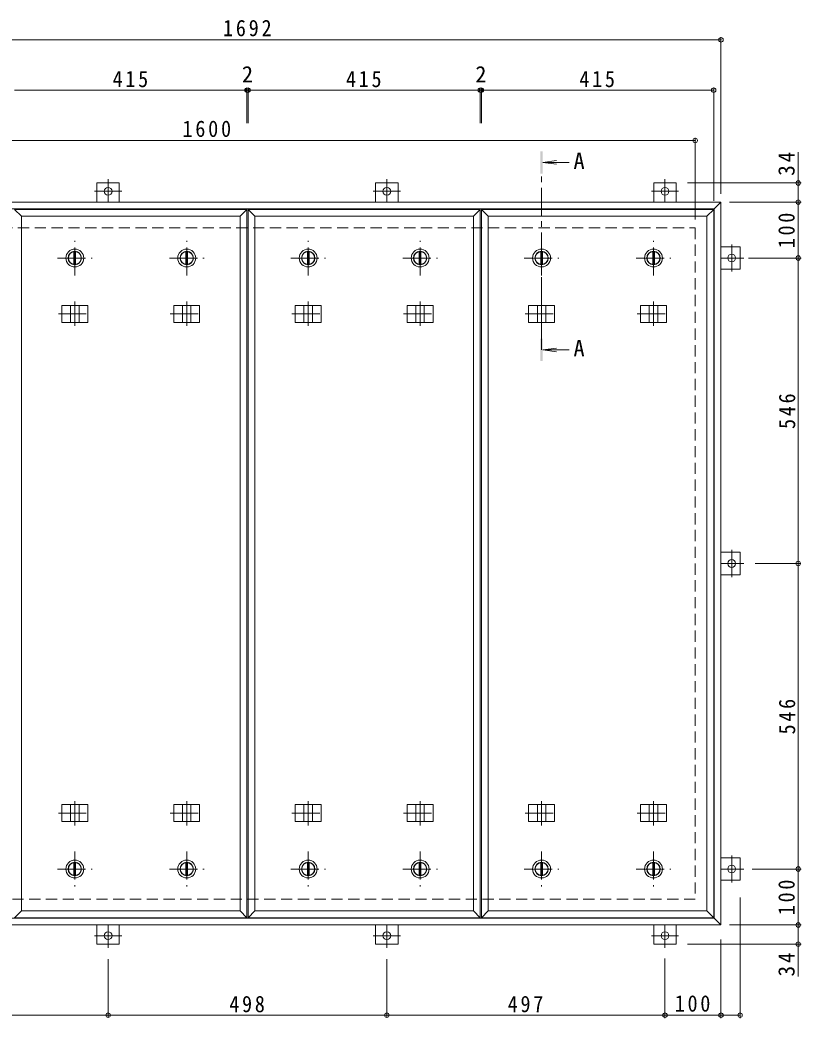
# Model space of a CAD drawing. Units: millimetres at full size, sheet at 1:10. Extents: x -2570 to 2371, y -1962 to 1432.
# Drawn here: x -1488 to -92, y -352 to 1432 of the extents above; entities that cross this region are included whole.
import ezdxf
from ezdxf.enums import TextEntityAlignment as Align

# ---------------------------------------------------------------- set-up
doc = ezdxf.new("R2010")
doc.units = ezdxf.units.MM
doc.header["$LTSCALE"] = 10
doc.header["$PDMODE"] = 32
doc.header["$PDSIZE"] = 8
doc.linetypes.add('CHAIN1', pattern=[8, 5, -1, 1, -1])
doc.linetypes.add('DASHED2', pattern=[3, 2, -1])
for name, color, linetype, lineweight in [('0-1_躯体', 2, 'DASHED2', 9), ('0-2_仕上', 4, 'Continuous', 9), ('0-3_建具', 4, 'Continuous', 9), ('0-5_寸法', 4, 'Continuous', 9), ('0-C', 2, 'Continuous', 9), ('0-E', 3, 'Continuous', 9), ('0-F', 7, 'Continuous', 9)]:
    doc.layers.add(name, color=color, linetype=linetype, lineweight=lineweight)
doc.styles.add('ＭＳ ゴシック', font='')
doc.styles.get('ＭＳ ゴシック').set_extended_font_data('MS Gothic')

msp = doc.modelspace()

# ---------------------------------------------------------------- linework, layer by layer
at = {"layer": '0-1_躯体'}
for p, q in [((-1881.46, 1060.53), (-281.46, 1060.53)), ((-281.46, 1060.53), (-281.46, -139.47)), ((-281.46, -139.47), (-1881.46, -139.47))]:
    msp.add_line(p, q, dxfattribs=at)
at = {"layer": '0-2_仕上'}
for p, q in [((-1082.46, 1093.53), (-1082.46, -172.47)), ((-1080.46, 1093.53), (-1080.46, -172.47)), ((-665.46, 1093.53), (-665.46, -172.47)), ((-663.46, 1093.53), (-663.46, -172.47)), ((-248.46, 1093.53), (-248.46, -172.47)), ((-1485.46, 1081.53), (-1485.46, -160.47)), ((-1094.46, 1081.53), (-1094.46, -160.47)), ((-1068.46, 1081.53), (-1068.46, -160.47)), ((-677.46, 1081.53), (-677.46, -160.47)), ((-651.46, 1081.53), (-651.46, -160.47)), ((-260.46, 1081.53), (-260.46, -160.47))]:
    msp.add_line(p, q, dxfattribs=at)
for points in [[(-1485.46, 1081.53), (-1497.46, 1093.53), (-1082.46, 1093.53)], [(-1485.46, 1081.53), (-1094.46, 1081.53), (-1082.46, 1093.53)], [(-1068.46, 1081.53), (-1080.46, 1093.53), (-665.46, 1093.53)], [(-1068.46, 1081.53), (-677.46, 1081.53), (-665.46, 1093.53)], [(-651.46, 1081.53), (-663.46, 1093.53), (-248.46, 1093.53)], [(-651.46, 1081.53), (-260.46, 1081.53), (-248.46, 1093.53)], [(-1485.46, -160.47), (-1497.46, -172.47), (-1082.46, -172.47)], [(-1485.46, -160.47), (-1094.46, -160.47), (-1082.46, -172.47)], [(-1068.46, -160.47), (-1080.46, -172.47), (-665.46, -172.47)], [(-1068.46, -160.47), (-677.46, -160.47), (-665.46, -172.47)], [(-651.46, -160.47), (-663.46, -172.47), (-248.46, -172.47)], [(-651.46, -160.47), (-260.46, -160.47), (-248.46, -172.47)]]:
    msp.add_lwpolyline(points, dxfattribs=at)
at = {"layer": '0-3_建具', "color": 2}
for p, q in [((-1927.46, 1106.53), (-235.46, 1106.53)), ((-247.46, 1094.53), (-235.46, 1106.53)), ((-235.46, 1106.53), (-235.46, -185.47)), ((-1915.46, 1094.53), (-247.46, 1094.53)), ((-247.46, -173.47), (-247.46, 1094.53)), ((-247.46, -173.47), (-1915.46, -173.47)), ((-247.46, -173.47), (-235.46, -185.47)), ((-235.46, -185.47), (-1927.46, -185.47))]:
    msp.add_line(p, q, dxfattribs=at)
at = {"layer": '0-3_建具', "linetype": 'CHAIN1'}
for p, q in [((-1389.96, 928.65), (-1389.96, 885.41)), ((-1189.96, 928.65), (-1189.96, 885.41)), ((-972.96, 928.65), (-972.96, 885.41)), ((-772.96, 928.65), (-772.96, 885.41)), ((-555.96, 928.65), (-555.96, 885.41)), ((-355.96, 928.65), (-355.96, 885.41)), ((-1419.37, 906.53), (-1360.55, 906.53)), ((-1219.37, 906.53), (-1160.55, 906.53)), ((-1002.37, 906.53), (-943.55, 906.53)), ((-802.37, 906.53), (-743.55, 906.53)), ((-585.37, 906.53), (-526.55, 906.53)), ((-385.37, 906.53), (-326.55, 906.53)), ((-1389.96, -7.59), (-1389.96, 35.65)), ((-1189.96, -7.59), (-1189.96, 35.65)), ((-972.96, -7.59), (-972.96, 35.65)), ((-772.96, -7.59), (-772.96, 35.65)), ((-555.96, -7.59), (-555.96, 35.65)), ((-355.96, -7.59), (-355.96, 35.65)), ((-1419.37, 14.53), (-1360.55, 14.53)), ((-1219.37, 14.53), (-1160.55, 14.53)), ((-1002.37, 14.53), (-943.55, 14.53)), ((-802.37, 14.53), (-743.55, 14.53)), ((-585.37, 14.53), (-526.55, 14.53)), ((-385.37, 14.53), (-326.55, 14.53))]:
    msp.add_line(p, q, dxfattribs=at)
at = {"layer": '0-3_建具'}
for p, q in [((-1413.04, 921.53), (-1413.04, 891.53)), ((-1413.04, 921.53), (-1366.87, 921.53)), ((-1397.46, 921.53), (-1397.46, 891.53)), ((-1382.46, 921.53), (-1382.46, 891.53)), ((-1366.87, 921.53), (-1366.87, 891.53)), ((-1213.04, 921.53), (-1213.04, 891.53)), ((-1213.04, 921.53), (-1166.87, 921.53)), ((-1197.46, 921.53), (-1197.46, 891.53)), ((-1182.46, 921.53), (-1182.46, 891.53)), ((-1166.87, 921.53), (-1166.87, 891.53)), ((-996.04, 921.53), (-996.04, 891.53)), ((-996.04, 921.53), (-949.87, 921.53)), ((-980.46, 921.53), (-980.46, 891.53)), ((-965.46, 921.53), (-965.46, 891.53)), ((-949.87, 921.53), (-949.87, 891.53)), ((-796.04, 921.53), (-796.04, 891.53)), ((-796.04, 921.53), (-749.87, 921.53)), ((-780.46, 921.53), (-780.46, 891.53)), ((-765.46, 921.53), (-765.46, 891.53)), ((-749.87, 921.53), (-749.87, 891.53)), ((-579.04, 921.53), (-579.04, 891.53)), ((-579.04, 921.53), (-532.87, 921.53)), ((-563.46, 921.53), (-563.46, 891.53)), ((-548.46, 921.53), (-548.46, 891.53)), ((-532.87, 921.53), (-532.87, 891.53)), ((-379.04, 921.53), (-379.04, 891.53)), ((-379.04, 921.53), (-332.87, 921.53)), ((-363.46, 921.53), (-363.46, 891.53)), ((-348.46, 921.53), (-348.46, 891.53)), ((-332.87, 921.53), (-332.87, 891.53)), ((-1413.04, 891.53), (-1366.87, 891.53)), ((-1213.04, 891.53), (-1166.87, 891.53)), ((-996.04, 891.53), (-949.87, 891.53)), ((-796.04, 891.53), (-749.87, 891.53)), ((-579.04, 891.53), (-532.87, 891.53)), ((-379.04, 891.53), (-332.87, 891.53)), ((-1413.04, -0.47), (-1413.04, 29.53)), ((-1413.04, 29.53), (-1366.87, 29.53)), ((-1397.46, -0.47), (-1397.46, 29.53)), ((-1382.46, -0.47), (-1382.46, 29.53)), ((-1366.87, -0.47), (-1366.87, 29.53)), ((-1213.04, -0.47), (-1213.04, 29.53)), ((-1213.04, 29.53), (-1166.87, 29.53)), ((-1197.46, -0.47), (-1197.46, 29.53)), ((-1182.46, -0.47), (-1182.46, 29.53)), ((-1166.87, -0.47), (-1166.87, 29.53)), ((-996.04, -0.47), (-996.04, 29.53)), ((-996.04, 29.53), (-949.87, 29.53)), ((-980.46, -0.47), (-980.46, 29.53)), ((-965.46, -0.47), (-965.46, 29.53)), ((-949.87, -0.47), (-949.87, 29.53)), ((-796.04, -0.47), (-796.04, 29.53)), ((-796.04, 29.53), (-749.87, 29.53)), ((-780.46, -0.47), (-780.46, 29.53)), ((-765.46, -0.47), (-765.46, 29.53)), ((-749.87, -0.47), (-749.87, 29.53)), ((-579.04, -0.47), (-579.04, 29.53)), ((-579.04, 29.53), (-532.87, 29.53)), ((-563.46, -0.47), (-563.46, 29.53)), ((-548.46, -0.47), (-548.46, 29.53)), ((-532.87, -0.47), (-532.87, 29.53)), ((-379.04, -0.47), (-379.04, 29.53)), ((-379.04, 29.53), (-332.87, 29.53)), ((-363.46, -0.47), (-363.46, 29.53)), ((-348.46, -0.47), (-348.46, 29.53)), ((-332.87, -0.47), (-332.87, 29.53)), ((-1413.04, -0.47), (-1366.87, -0.47)), ((-1213.04, -0.47), (-1166.87, -0.47)), ((-996.04, -0.47), (-949.87, -0.47)), ((-796.04, -0.47), (-749.87, -0.47)), ((-579.04, -0.47), (-532.87, -0.47)), ((-379.04, -0.47), (-332.87, -0.47))]:
    msp.add_line(p, q, dxfattribs=at)
at = {"layer": '0-5_寸法'}
for p, q in [((-553.96, 1177.35), (-529.17, 1180.61)), ((-553.96, 1177.35), (-529.17, 1174.09)), ((-553.96, 1177.35), (-506.49, 1177.35)), ((-553.96, 842.22), (-529.17, 845.49)), ((-553.96, 842.22), (-529.17, 838.96)), ((-553.96, 842.22), (-506.49, 842.22))]:
    msp.add_line(p, q, dxfattribs=at)
at = {"layer": '0-5_寸法', "linetype": 'CHAIN1'}
msp.add_line((-555.96, 842.22), (-555.96, 1157.35), dxfattribs=at)
at = {"layer": '0-5_寸法'}
for points in [[(-553.96, 1197.35), (-557.96, 1197.35), (-553.96, 1157.35), (-557.96, 1157.35)], [(-553.96, 822.22), (-557.96, 822.22), (-553.96, 862.22), (-557.96, 862.22)]]:
    msp.add_solid(points, dxfattribs=at)
at = {"layer": '0-C', "linetype": 'CHAIN1'}
for p, q in [((-1389.96, 975.53), (-1389.96, 1037.53)), ((-1189.96, 975.53), (-1189.96, 1037.53)), ((-972.96, 975.53), (-972.96, 1037.53)), ((-772.96, 975.53), (-772.96, 1037.53)), ((-555.96, 975.53), (-555.96, 1037.53)), ((-355.96, 975.53), (-355.96, 1037.53)), ((-1420.96, 1006.53), (-1358.96, 1006.53)), ((-1220.96, 1006.53), (-1158.96, 1006.53)), ((-1003.96, 1006.53), (-941.96, 1006.53)), ((-803.96, 1006.53), (-741.96, 1006.53)), ((-586.96, 1006.53), (-524.96, 1006.53)), ((-386.96, 1006.53), (-324.96, 1006.53)), ((-1389.96, -54.47), (-1389.96, -116.47)), ((-1189.96, -54.47), (-1189.96, -116.47)), ((-972.96, -54.47), (-972.96, -116.47)), ((-772.96, -54.47), (-772.96, -116.47)), ((-555.96, -54.47), (-555.96, -116.47)), ((-355.96, -54.47), (-355.96, -116.47)), ((-1420.96, -85.47), (-1358.96, -85.47)), ((-1220.96, -85.47), (-1158.96, -85.47)), ((-1003.96, -85.47), (-941.96, -85.47)), ((-803.96, -85.47), (-741.96, -85.47)), ((-586.96, -85.47), (-524.96, -85.47)), ((-386.96, -85.47), (-324.96, -85.47))]:
    msp.add_line(p, q, dxfattribs=at)
at = {"layer": '0-C'}
for p, q in [((-1391.46, 1017.93), (-1391.46, 995.13)), ((-1388.46, 1017.93), (-1388.46, 995.13)), ((-1191.46, 1017.93), (-1191.46, 995.13)), ((-1188.46, 1017.93), (-1188.46, 995.13)), ((-974.46, 1017.93), (-974.46, 995.13)), ((-971.46, 1017.93), (-971.46, 995.13)), ((-774.46, 1017.93), (-774.46, 995.13)), ((-771.46, 1017.93), (-771.46, 995.13)), ((-557.46, 1017.93), (-557.46, 995.13)), ((-554.46, 1017.93), (-554.46, 995.13)), ((-357.46, 1017.93), (-357.46, 995.13)), ((-354.46, 1017.93), (-354.46, 995.13)), ((-1391.46, -96.87), (-1391.46, -74.07)), ((-1388.46, -96.87), (-1388.46, -74.07)), ((-1191.46, -96.87), (-1191.46, -74.07)), ((-1188.46, -96.87), (-1188.46, -74.07)), ((-974.46, -96.87), (-974.46, -74.07)), ((-971.46, -96.87), (-971.46, -74.07)), ((-774.46, -96.87), (-774.46, -74.07)), ((-771.46, -96.87), (-771.46, -74.07)), ((-557.46, -96.87), (-557.46, -74.07)), ((-554.46, -96.87), (-554.46, -74.07)), ((-357.46, -96.87), (-357.46, -74.07)), ((-354.46, -96.87), (-354.46, -74.07))]:
    msp.add_line(p, q, dxfattribs=at)
for centre, radius in [((-1389.96, 1006.53), 16), ((-1389.96, 1006.53), 12), ((-1389.96, 1006.53), 11.5), ((-1189.96, 1006.53), 16), ((-1189.96, 1006.53), 12), ((-1189.96, 1006.53), 11.5), ((-972.96, 1006.53), 16), ((-972.96, 1006.53), 12), ((-972.96, 1006.53), 11.5), ((-772.96, 1006.53), 16), ((-772.96, 1006.53), 12), ((-772.96, 1006.53), 11.5), ((-555.96, 1006.53), 16), ((-555.96, 1006.53), 12), ((-555.96, 1006.53), 11.5), ((-355.96, 1006.53), 16), ((-355.96, 1006.53), 12), ((-355.96, 1006.53), 11.5), ((-1389.96, -85.47), 16), ((-1189.96, -85.47), 16), ((-972.96, -85.47), 16), ((-772.96, -85.47), 16), ((-555.96, -85.47), 16), ((-355.96, -85.47), 16), ((-1389.96, -85.47), 12), ((-1389.96, -85.47), 11.5), ((-1189.96, -85.47), 12), ((-1189.96, -85.47), 11.5), ((-972.96, -85.47), 12), ((-972.96, -85.47), 11.5), ((-772.96, -85.47), 12), ((-772.96, -85.47), 11.5), ((-555.96, -85.47), 12), ((-555.96, -85.47), 11.5), ((-355.96, -85.47), 12), ((-355.96, -85.47), 11.5)]:
    msp.add_circle(centre, radius, dxfattribs=at)
at = {"layer": '0-E', "linetype": 'CHAIN1'}
for p, q in [((-1330.46, 1147.71), (-1330.46, 1106.53)), ((-832.46, 1147.71), (-832.46, 1106.53)), ((-335.46, 1147.71), (-335.46, 1106.53)), ((-1306.08, 1125.73), (-1354.83, 1125.73)), ((-808.08, 1125.73), (-856.83, 1125.73)), ((-311.08, 1125.73), (-359.83, 1125.73)), ((-216.26, 982.16), (-216.26, 1030.91)), ((-194.28, 1006.53), (-235.46, 1006.53)), ((-216.26, 436.16), (-216.26, 484.91)), ((-194.28, 460.53), (-235.46, 460.53)), ((-216.26, -109.85), (-216.26, -61.09)), ((-194.28, -85.47), (-235.46, -85.47)), ((-1330.46, -226.64), (-1330.46, -185.47)), ((-832.46, -226.64), (-832.46, -185.47)), ((-335.46, -226.64), (-335.46, -185.47)), ((-1354.83, -204.67), (-1306.08, -204.67)), ((-856.83, -204.67), (-808.08, -204.67)), ((-359.83, -204.67), (-311.08, -204.67))]:
    msp.add_line(p, q, dxfattribs=at)
at = {"layer": '0-E'}
for p, q in [((-1350.46, 1140.73), (-1310.46, 1140.73)), ((-1350.46, 1140.73), (-1350.46, 1106.53)), ((-1310.46, 1140.73), (-1310.46, 1106.53)), ((-852.46, 1140.73), (-812.46, 1140.73)), ((-852.46, 1140.73), (-852.46, 1106.53)), ((-812.46, 1140.73), (-812.46, 1106.53)), ((-355.46, 1140.73), (-315.46, 1140.73)), ((-355.46, 1140.73), (-355.46, 1106.53)), ((-315.46, 1140.73), (-315.46, 1106.53)), ((-201.26, 1026.53), (-235.46, 1026.53)), ((-201.26, 1026.53), (-201.26, 986.53)), ((-201.26, 986.53), (-235.46, 986.53)), ((-201.26, 480.53), (-235.46, 480.53)), ((-201.26, 480.53), (-201.26, 440.53)), ((-201.26, 440.53), (-235.46, 440.53)), ((-201.26, -65.47), (-235.46, -65.47)), ((-201.26, -65.47), (-201.26, -105.47)), ((-201.26, -105.47), (-235.46, -105.47)), ((-1350.46, -219.67), (-1350.46, -185.47)), ((-1310.46, -219.67), (-1310.46, -185.47)), ((-852.46, -219.67), (-852.46, -185.47)), ((-812.46, -219.67), (-812.46, -185.47)), ((-355.46, -219.67), (-355.46, -185.47)), ((-315.46, -219.67), (-315.46, -185.47)), ((-1310.46, -219.67), (-1350.46, -219.67)), ((-812.46, -219.67), (-852.46, -219.67)), ((-315.46, -219.67), (-355.46, -219.67))]:
    msp.add_line(p, q, dxfattribs=at)
for centre in [(-1330.46, 1125.73), (-832.46, 1125.73), (-335.46, 1125.73), (-216.26, 1006.53), (-216.26, 460.53), (-216.26, -85.47), (-1330.46, -204.67), (-832.46, -204.67), (-335.46, -204.67)]:
    msp.add_circle(centre, 7, dxfattribs=at)
at = {"layer": '0-F'}
for p, q in [((-1927.46, 1396.53), (-235.46, 1396.53)), ((-235.46, 1121.53), (-235.46, 1401.53)), ((-1497.46, 1306.53), (-1082.46, 1306.53)), ((-1082.46, 1309.53), (-1082.46, 1247.68)), ((-1082.46, 1306.53), (-1080.46, 1306.53)), ((-1080.46, 1309.53), (-1080.46, 1247.68)), ((-1080.46, 1306.53), (-665.46, 1306.53)), ((-665.46, 1309.53), (-665.46, 1247.68)), ((-665.46, 1306.53), (-663.46, 1306.53)), ((-663.46, 1309.53), (-663.46, 1247.68)), ((-663.46, 1306.53), (-248.46, 1306.53)), ((-248.46, 1108.53), (-248.46, 1311.53)), ((-1881.46, 1216.53), (-281.46, 1216.53)), ((-281.46, 1075.53), (-281.46, 1221.53)), ((-97.37, 1140.73), (-97.37, 1195.91)), ((-92.37, 1140.73), (-295.46, 1140.73)), ((-97.37, 1106.53), (-97.37, 1140.73)), ((-220.46, 1106.53), (-92.37, 1106.53)), ((-97.37, 1006.53), (-97.37, 1106.53)), ((-186.53, 1006.53), (-92.37, 1006.53)), ((-97.37, 460.53), (-97.37, 1006.53)), ((-94.37, 460.53), (-174.28, 460.53)), ((-97.37, -85.47), (-97.37, 460.53)), ((-179.94, -85.47), (-92.37, -85.47)), ((-97.37, -185.47), (-97.37, -85.47)), ((-201.26, -351.83), (-201.26, -136.68)), ((-220.46, -185.47), (-92.37, -185.47)), ((-97.37, -185.47), (-97.37, -219.67)), ((-235.46, -211.68), (-235.45, -351.83)), ((-92.37, -219.67), (-295.46, -219.67)), ((-97.37, -219.67), (-97.37, -277.62)), ((-1330.46, -349.83), (-1330.46, -246.64)), ((-832.46, -349.83), (-832.46, -246.64)), ((-335.46, -245.61), (-335.45, -351.83)), ((-1827.46, -346.83), (-1330.46, -346.83)), ((-1330.46, -346.83), (-832.46, -346.83)), ((-832.46, -346.83), (-335.45, -346.83)), ((-335.45, -346.83), (-235.45, -346.83)), ((-235.45, -346.83), (-201.26, -346.83))]:
    msp.add_line(p, q, dxfattribs=at)
for p in [(-235.46, 1396.53), (-1082.46, 1306.53), (-1080.46, 1306.53), (-665.46, 1306.53), (-663.46, 1306.53), (-248.46, 1306.53), (-281.46, 1216.53), (-97.37, 1140.73), (-97.37, 1106.53), (-97.37, 1006.53), (-97.37, 460.53), (-97.37, -85.47), (-97.37, -185.47), (-97.37, -219.67), (-1330.46, -346.83), (-832.46, -346.83), (-335.45, -346.83), (-235.45, -346.83), (-201.26, -346.83)]:
    msp.add_point(p, dxfattribs=at)

# ---------------------------------------------------------------- texts
at = {"layer": '0-5_寸法', "color": 2, "style": 'ＭＳ ゴシック'}
for p in [(-498.93, 1156.95), (-498.93, 821.83)]:
    msp.add_text('A', height=29.33, dxfattribs=at).set_placement(p, align=Align.BOTTOM_LEFT)
at = {"layer": '0-F', "color": 2, "style": 'ＭＳ ゴシック'}
for p in [(-1091.46, 1311.53), (-674.46, 1311.53)]:
    msp.add_text('2', height=29.33, dxfattribs=at).set_placement(p, align=Align.BOTTOM_LEFT)
at = {"layer": '0-F', "color": 2, "char_height": 29.33, "attachment_point": 7, "style": 'ＭＳ ゴシック'}
for s, insert in [('\\T1.28;\\W0.9;1692', (-1125.21, 1402.53)), ('\\T1.27;\\W0.9;415', (-1322.46, 1311.53)), ('\\T1.27;\\W0.9;415', (-905.46, 1311.53)), ('\\T1.27;\\W0.9;415', (-488.46, 1311.53)), ('\\T1.28;\\W0.9;1600', (-1197.61, 1222.53)), ('\\T1.27;\\W0.9;498', (-1113.96, -341.83)), ('\\T1.27;\\W0.9;497', (-616.46, -341.83)), ('\\T1.27;\\W0.9;100', (-317.95, -340.83))]:
    msp.add_mtext(s, dxfattribs=dict(at, insert=insert))
at = {"layer": '0-F', "color": 2, "char_height": 29.33, "attachment_point": 7, "rotation": 90, "style": 'ＭＳ ゴシック'}
for s, insert in [('\\T1.27;\\W0.95;34', (-103.37, 1153.41)), ('\\T1.27;\\W0.9;100', (-103.37, 1024.03)), ('\\T1.27;\\W0.9;546', (-102.37, 701.03)), ('\\T1.27;\\W0.9;546', (-102.37, 155.03)), ('\\T1.27;\\W0.9;100', (-103.37, -167.97)), ('\\T1.27;\\W0.95;34', (-103.37, -277.62))]:
    msp.add_mtext(s, dxfattribs=dict(at, insert=insert))

doc.saveas('drawing.dxf')
